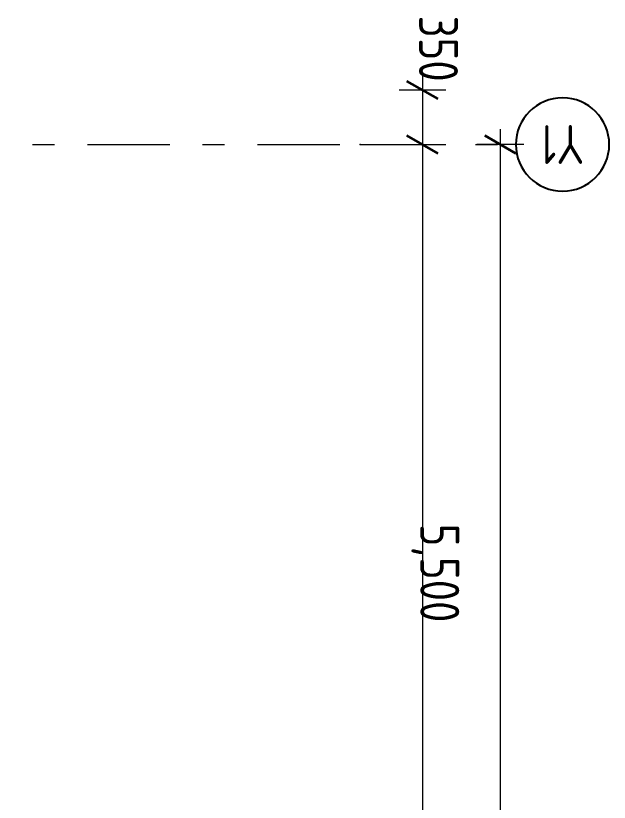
# Model space of a CAD drawing. Header units: millimetres. Extents: x 18162 to 7085488, y 72188 to 247925.
# Drawn here: x 687648 to 691462, y 92421 to 97473 of the extents above; entities that cross this region are included whole.
import ezdxf
from ezdxf.enums import TextEntityAlignment as Align

# ---------------------------------------------------------------- set-up
doc = ezdxf.new("R2010")
doc.units = ezdxf.units.MM
doc.header["$MEASUREMENT"] = 0
doc.linetypes.add('Double Dashed', pattern=[1093.611073, 529.166651, -211.666656, 141.111112, -211.666656])
doc.layers.add('Dimensioning - General', color=7, linetype='Continuous')
doc.layers.add('Structural - Grid', color=7, linetype='Continuous')
doc.styles.add('GENERATED_STYLE_3', font='', dxfattribs={"width": 0.8})
doc.styles.get('GENERATED_STYLE_3').set_extended_font_data('ISOCPEUR MON')
doc.dimstyles.new('GENERATED_STYLE__2', dxfattribs={"dimtxt": 250, "dimasz": 152, "dimexe": 0.18, "dimexo": 0.0625, "dimgap": 0, "dimtad": 1, "dimdec": 0, "dimzin": 0, "dimdsep": 46, "dimtxsty": 'GENERATED_STYLE_3', "dimblk": 'ARROWHEAD_2', "dimblk1": 'ARROWHEAD_2', "dimblk2": 'ARROWHEAD_2', "dimcen": 0.09, "dimse1": 1, "dimse2": 1, "dimclrd": 13, "dimclre": 13, "dimclrt": 13, "dimadec": 0, "dimazin": 0, "dimtfac": 1, "dimtdec": 4, "dimtmove": 0, "dimatfit": 3, "dimfxl": 1, "dimtolj": 1, "dimtzin": 0, "dimarcsym": 0})

# ---------------------------------------------------------------- blocks, each defined once
blk = doc.blocks.new('*D646', base_point=(636137.8, 0))
at = {"layer": 'Dimensioning - General', "color": 13, "linetype": 'Continuous', "lineweight": 13}
for p, q in [((690262.2, 97093.5), (690262.2, 96995.7)), ((690112.2, 96995.7), (690412.2, 96995.7)), ((690262.2, 96995.7), (690262.2, 96645.7)), ((690112.2, 96645.7), (690412.2, 96645.7)), ((690262.2, 96645.7), (690262.2, 91145.7))]:
    blk.add_line(p, q, dxfattribs=at)
at = {"layer": 'Dimensioning - General', "color": 12, "linetype": 'Continuous', "lineweight": 35}
for p, q in [((690362.2, 96937.9), (690162.2, 97053.4)), ((690362.2, 96587.9), (690162.2, 96703.4))]:
    blk.add_line(p, q, dxfattribs=at)
at = {"layer": 'Dimensioning - General', "color": 13, "lineweight": 13, "insert": (690239.6, 97472.6), "char_height": 250, "attachment_point": 7, "rotation": 270, "style": 'GENERATED_STYLE_3'}
blk.add_mtext('\\A1;{\\pql;\\fISOCPEUR MON|b0|i0|c0|p0;\\W0.800000;350}', dxfattribs=at)
blk = doc.blocks.new('ARROWHEAD_2')
at = {"color": 0, "linetype": 'Continuous', "lineweight": 0}
for p, q in [((-0.378, -0.655), (0.378, 0.655)), ((0, 0), (-1, 0))]:
    blk.add_line(p, q, dxfattribs=at)
blk = doc.blocks.new('*D647', base_point=(636137.8, 0))
at = {"layer": 'Dimensioning - General', "color": 12, "linetype": 'Continuous', "lineweight": 35}
for p, q in [((690362.2, 96587.9), (690162.2, 96703.4)), ((690362.2, 91087.9), (690162.2, 91203.4))]:
    blk.add_line(p, q, dxfattribs=at)
at = {"layer": 'Dimensioning - General', "color": 13, "linetype": 'Continuous', "lineweight": 13}
for p, q in [((690262.2, 96645.7), (690262.2, 91145.7)), ((690262.2, 91145.7), (690262.2, 84145.7))]:
    blk.add_line(p, q, dxfattribs=at)
at = {"layer": 'Dimensioning - General', "color": 13, "lineweight": 13, "insert": (690189.8, 94210), "char_height": 250, "attachment_point": 7, "rotation": 270, "style": 'GENERATED_STYLE_3'}
blk.add_mtext('\\A1;{\\pql;\\fISOCPEUR MON|b0|i0|c0|p0;\\W0.800000;5,500}', dxfattribs=at)
blk = doc.blocks.new('*D648', base_point=(636137.8, 0))
at = {"layer": 'Dimensioning - General', "color": 13, "linetype": 'Continuous', "lineweight": 13}
for p, q in [((690262.2, 96645.7), (690262.2, 91145.7)), ((690112.2, 91145.7), (690412.2, 91145.7)), ((690262.2, 91145.7), (690262.2, 84145.7)), ((690112.2, 84145.7), (690412.2, 84145.7)), ((690262.2, 84145.7), (690262.2, 78645.7))]:
    blk.add_line(p, q, dxfattribs=at)
at = {"layer": 'Dimensioning - General', "color": 12, "linetype": 'Continuous', "lineweight": 35}
for p, q in [((690362.2, 91087.9), (690162.2, 91203.4)), ((690362.2, 84087.9), (690162.2, 84203.4))]:
    blk.add_line(p, q, dxfattribs=at)
at = {"layer": 'Dimensioning - General', "color": 13, "lineweight": 13, "insert": (690189.8, 87960), "char_height": 250, "attachment_point": 7, "rotation": 270, "style": 'GENERATED_STYLE_3'}
blk.add_mtext('\\A1;{\\pql;\\fISOCPEUR MON|b0|i0|c0|p0;\\W0.800000;7,000}', dxfattribs=at)
blk = doc.blocks.new('*D651', base_point=(636137.8, 0))
at = {"layer": 'Dimensioning - General', "color": 13, "linetype": 'Continuous', "lineweight": 13}
for p, q in [((690762.2, 96645.7), (690762.2, 96743.5)), ((690912.2, 96645.7), (690612.2, 96645.7)), ((690762.2, 78645.7), (690762.2, 96645.7)), ((690912.2, 78645.7), (690612.2, 78645.7)), ((690762.2, 78547.9), (690762.2, 78645.7))]:
    blk.add_line(p, q, dxfattribs=at)
at = {"layer": 'Dimensioning - General', "color": 12, "linetype": 'Continuous', "lineweight": 35}
for p, q in [((690862.2, 96587.9), (690662.2, 96703.4)), ((690662.2, 78703.4), (690862.2, 78587.9))]:
    blk.add_line(p, q, dxfattribs=at)
at = {"layer": 'Dimensioning - General', "color": 13, "lineweight": 13, "insert": (690689.8, 88009.9), "char_height": 250, "attachment_point": 7, "rotation": 270, "style": 'GENERATED_STYLE_3'}
blk.add_mtext('\\A1;{\\pql;\\fISOCPEUR MON|b0|i0|c0|p0;\\W0.800000;18,000}', dxfattribs=at)
blk = doc.blocks.new('Standard grid marker[331]_3', base_point=(654300.1, 96645.7))
at = {"layer": 'Structural - Grid', "color": 13, "linetype": 'Double Dashed', "lineweight": 13}
for p, q in [((655300.1, 96645.7), (689862.2, 96645.7)), ((689862.2, 96645.7), (690862.2, 96645.7))]:
    blk.add_line(p, q, dxfattribs=at)
at = {"layer": 'Structural - Grid', "color": 13, "linetype": 'Continuous', "lineweight": 25, "flags": 128}
blk.add_lwpolyline([(691462.2, 96645.7, 1), (690862.2, 96645.7, 1)], format="xyb", close=True, dxfattribs=at)
at = {"layer": 'Structural - Grid', "color": 13, "linetype": 'Double Dashed', "lineweight": 13}
blk.add_point((689862.2, 96645.7), dxfattribs=at)
blk.add_point((689862.2, 96645.7), dxfattribs=at)
at = {"layer": 'Structural - Grid', "color": 13, "lineweight": 13, "style": 'GENERATED_STYLE_3'}
blk.add_attdef('AC_MarkerText_1', text='', height=250, rotation=180, dxfattribs=at).set_placement((691162.2, 96520.7), align=Align.TOP_CENTER)

msp = doc.modelspace()

# ---------------------------------------------------------------- block references
at = {"layer": 'Structural - Grid', "color": 13, "linetype": 'Continuous', "lineweight": 13}
ref = msp.add_blockref('Standard grid marker[331]_3', (654300.1, 96645.7), dxfattribs=at)
ref.add_attrib('AC_MarkerText_1', 'Y1', dxfattribs={"color": 13, "lineweight": 13, "height": 250, "rotation": 180, "style": 'GENERATED_STYLE_3', "width": 0.8}).set_placement((691162.2, 96520.7), align=Align.TOP_CENTER)

# ---------------------------------------------------------------- dimensions: what is measured, and where the dimension line sits
at = {"layer": 'Dimensioning - General', "color": 13, "linetype": 'Continuous', "lineweight": 13}
for base, p1, p2, angle, picture, middle in [((690262.2, 96645.7), (687361.3, 96995.7), (690862.2, 96645.7), 270, '*D646', (690437.2, 97187.2)), ((690762.2, 96645.7), (690862.2, 78645.7), (690862.2, 96645.7), 90, '*D651', (690937.2, 87496)), ((690262.2, 91145.7), (690862.2, 96645.7), (690862.2, 91145.7), 270, '*D647', (690437.2, 93791.3)), ((690262.2, 84145.7), (690862.2, 91145.7), (690862.2, 84145.7), 270, '*D648', (690437.2, 87541.3))]:
    dim = msp.add_linear_dim(base=base, p1=p1, p2=p2, angle=angle, dimstyle='GENERATED_STYLE__2', dxfattribs=at)
    dim.commit()
    dim.dimension.update_dxf_attribs({"geometry": picture, "text_midpoint": middle, "dimtype": 160, "text_rotation": 270})

doc.saveas('drawing.dxf')
